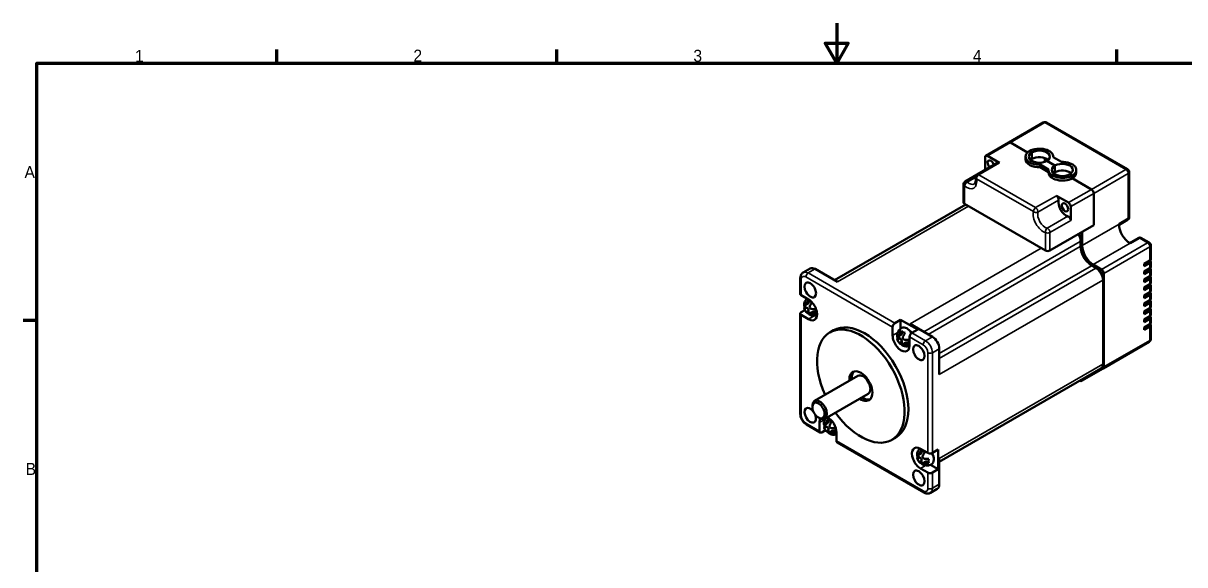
# Model space of a CAD drawing. Header units: millimetres. Extents: x -703 to 635, y -85 to 385.
# Drawn here: x -694.5 to -337.6, y 218.9 to 385.2 of the extents above; entities that cross this region are included whole.
import ezdxf

# ---------------------------------------------------------------- set-up
doc = ezdxf.new("R2010")
doc.units = ezdxf.units.MM
doc.header["$LTSCALE"] = 1.2
for name, color, linetype, lineweight in [('경계(ISO)', 7, 'Continuous', 70), ('외형선(ISO)', 7, 'Continuous', 50), ('좁은 외형선(ISO)', 7, 'Continuous', 35)]:
    doc.layers.add(name, color=color, linetype=linetype, lineweight=lineweight)
doc.styles.add('레이블 문자 (JIS)', font='')
doc.styles.get('레이블 문자 (JIS)').set_extended_font_data('Gulim')

# ---------------------------------------------------------------- blocks, each defined once
blk = doc.blocks.new('경계 Default Border')
at = {"layer": '경계(ISO)'}
for p, q in [((70, 287), (70, 290.4)), ((140, 287), (140, 290.4)), ((280, 287), (280, 290.4)), ((10, 222.75), (6.6, 222.75))]:
    blk.add_line(p, q, dxfattribs=at)
at = {"layer": '경계(ISO)', "flags": 128}
for points in [[(210, 297), (210, 287), (207.11, 292), (212.89, 292), (210, 287)], [(10, 10), (10, 287), (410, 287), (410, 10), (10, 10)]]:
    blk.add_lwpolyline(points, dxfattribs=at)
at = {"layer": '경계(ISO)', "char_height": 3, "attachment_point": 7, "style": '레이블 문자 (JIS)'}
for s, insert in [('2', (104.15, 287.4)), ('1', (34.54, 287.33)), ('3', (174.15, 287.33)), ('4', (244.04, 287.33)), ('A', (6.91, 258.29)), ('B', (7.21, 184.12))]:
    blk.add_mtext(s, dxfattribs=dict(at, insert=insert))

msp = doc.modelspace()

# ---------------------------------------------------------------- linework, layer by layer
at = {"layer": '외형선(ISO)', "color": 0}
for p, q in [((-381.058, 354.761), (-391.664, 348.637)), ((-355.167, 340.391), (-380.058, 354.761)), ((-391.664, 348.637), (-398.735, 344.555)), ((-391.164, 348.588), (-385.883, 345.538)), ((-391.164, 348.588), (-385.883, 345.538)), ((-398.942, 344.097), (-398.942, 340.162)), ((-394.535, 342.369), (-398.235, 344.505)), ((-386.505, 343.444), (-386.505, 344.26)), ((-384.553, 345.587), (-385.26, 345.995)), ((-385.26, 345.995), (-384.553, 345.587)), ((-384.553, 345.587), (-384.553, 343.546)), ((-384.553, 345.587), (-384.553, 343.546)), ((-380.558, 343.819), (-380.558, 342.66)), ((-379.957, 342.933), (-377.482, 341.505)), ((-379.957, 342.933), (-377.482, 341.505)), ((-378.014, 344.098), (-375.464, 342.626)), ((-378.005, 344.093), (-378.005, 344.26)), ((-395.035, 342.418), (-401.399, 338.744)), ((-381.974, 341.812), (-379.424, 340.34)), ((-381.974, 340.995), (-381.974, 341.812)), ((-379.434, 339.529), (-381.974, 340.995)), ((-379.434, 340.178), (-379.434, 339.361)), ((-377.482, 341.505), (-377.482, 339.463)), ((-377.482, 341.505), (-377.482, 339.463)), ((-370.934, 339.361), (-370.934, 340.178)), ((-354.667, 325.562), (-354.667, 339.525)), ((-405.599, 335.741), (-405.599, 330.216)), ((-405.099, 336.607), (-401.399, 338.744)), ((-372.885, 338.851), (-372.178, 338.443)), ((-372.885, 338.851), (-372.178, 338.443)), ((-372.178, 337.626), (-372.178, 338.443)), ((-372.178, 338.443), (-372.178, 337.626)), ((-372.178, 337.626), (-366.274, 334.217)), ((-372.178, 337.626), (-366.274, 334.217)), ((-373.345, 330.135), (-377.046, 332.271)), ((-365.567, 332.993), (-365.567, 323.195)), ((-365.567, 332.993), (-365.567, 323.195)), ((-404.891, 329.568), (-445.196, 306.298)), ((-380.416, 315.438), (-405.306, 329.808)), ((-372.638, 324.637), (-372.638, 328.91)), ((-357.786, 323.356), (-355.167, 324.868)), ((-354.96, 325.326), (-354.827, 325.249)), ((-365.567, 323.195), (-379.002, 315.438)), ((-369.102, 321.153), (-365.567, 323.195)), ((-357.789, 323.693), (-357.789, 323.521)), ((-369.396, 318.634), (-369.396, 317.059)), ((-369.102, 316.989), (-369.102, 321.153)), ((-351.917, 319.239), (-354.536, 317.727)), ((-351.417, 319.343), (-351.417, 319.189)), ((-351.417, 319.343), (-351.417, 319.343)), ((-348.521, 317.855), (-351.066, 319.325)), ((-354.395, 317.642), (-354.246, 317.557)), ((-348.021, 312.743), (-348.021, 316.989)), ((-365.795, 310.821), (-364.431, 310.033)), ((-363.163, 309.641), (-365.708, 311.11)), ((-350.081, 311.315), (-348.314, 312.335)), ((-348.314, 311.6), (-350.081, 310.58)), ((-350.081, 310.58), (-350.081, 311.315)), ((-348.021, 312.009), (-348.021, 310.376)), ((-452.698, 309.912), (-454.819, 308.687)), ((-444.317, 305.791), (-451.198, 309.763)), ((-362.456, 279.675), (-362.456, 308.416)), ((-348.314, 309.967), (-350.081, 308.947)), ((-348.314, 309.151), (-350.081, 308.13)), ((-350.081, 308.13), (-350.081, 308.947)), ((-348.314, 307.518), (-350.081, 306.497)), ((-348.021, 309.559), (-348.021, 307.926)), ((-348.021, 307.11), (-348.021, 305.477)), ((-455.733, 306.905), (-455.733, 302.088)), ((-362.516, 306.718), (-362.516, 280.965)), ((-348.314, 306.701), (-350.081, 305.681)), ((-350.081, 305.681), (-350.081, 306.497)), ((-348.314, 305.068), (-350.081, 304.048)), ((-348.314, 304.252), (-350.081, 303.231)), ((-350.081, 303.231), (-350.081, 304.048)), ((-348.021, 304.66), (-348.021, 303.027)), ((-453.177, 300.373), (-455.44, 301.68)), ((-453.177, 300.1), (-453.177, 299.435)), ((-348.314, 302.619), (-350.081, 301.598)), ((-348.314, 301.802), (-350.081, 300.782)), ((-350.081, 300.782), (-350.081, 301.598)), ((-348.314, 300.169), (-350.081, 299.149)), ((-348.021, 302.211), (-348.021, 300.578)), ((-455.44, 296.454), (-454.312, 297.106)), ((-454.453, 298.208), (-454.38, 298.251)), ((-454.38, 298.62), (-454.38, 298.251)), ((-454.38, 298.251), (-453.672, 297.842)), ((-454.205, 298.604), (-453.322, 299.114)), ((-453.177, 296.985), (-453.177, 296.169)), ((-452.784, 296.143), (-451.901, 296.652)), ((-451.551, 296.618), (-450.975, 296.285)), ((-348.314, 299.353), (-350.081, 298.332)), ((-350.081, 298.332), (-350.081, 299.149)), ((-348.314, 297.72), (-350.081, 296.699)), ((-348.314, 296.903), (-350.081, 295.883)), ((-350.081, 295.883), (-350.081, 296.699)), ((-348.021, 299.761), (-348.021, 298.128)), ((-348.021, 297.312), (-348.021, 295.679)), ((-455.733, 296.046), (-455.733, 265.264)), ((-455.44, 295.638), (-453.177, 294.331)), ((-453.25, 296.126), (-453.177, 296.169)), ((-453.177, 296.169), (-452.858, 295.984)), ((-426.661, 293.148), (-424.893, 294.168)), ((-424.893, 294.168), (-419.661, 291.147)), ((-424.893, 294.168), (-424.893, 291.403)), ((-415.135, 288.943), (-422.015, 292.915)), ((-348.314, 295.27), (-350.081, 294.25)), ((-348.314, 294.454), (-350.081, 293.433)), ((-350.081, 293.433), (-350.081, 294.25)), ((-348.314, 292.821), (-350.081, 291.8)), ((-348.021, 294.862), (-348.021, 293.229)), ((-445.52, 290.948), (-446.651, 290.294)), ((-427.368, 291.923), (-427.368, 289.31)), ((-425.777, 289.169), (-425.777, 288.8)), ((-424.72, 289.663), (-425.603, 289.153)), ((-424.575, 290.649), (-424.575, 289.984)), ((-419.661, 291.147), (-421.428, 290.126)), ((-348.314, 292.086), (-350.081, 291.065)), ((-350.081, 291.065), (-350.081, 291.8)), ((-348.021, 288.249), (-348.021, 292.494)), ((-425.85, 288.758), (-425.777, 288.8)), ((-425.777, 288.8), (-425.07, 288.391)), ((-424.648, 286.675), (-424.575, 286.718)), ((-424.575, 287.534), (-424.575, 286.718)), ((-424.575, 286.718), (-424.255, 286.533)), ((-424.182, 286.692), (-423.299, 287.201)), ((-422.949, 287.167), (-422.373, 286.834)), ((-422.135, 286.289), (-422.135, 288.902)), ((-348.521, 287.382), (-362.663, 279.218)), ((-413.014, 277.324), (-413.014, 285.268)), ((-413.014, 250.557), (-363.431, 279.184)), ((-362.663, 279.218), (-369.31, 275.38)), ((-363.24, 279.312), (-363.163, 279.267)), ((-438.007, 276.954), (-451.371, 269.239)), ((-369.871, 275.465), (-369.81, 275.43)), ((-369.102, 275.838), (-369.102, 275.909)), ((-434.832, 271.455), (-448.196, 263.739)), ((-452.028, 267.377), (-452.028, 267.785)), ((-450.501, 264.352), (-449.773, 263.931)), ((-453.819, 261.949), (-449.647, 259.54)), ((-449.854, 262.611), (-449.854, 259.998)), ((-448.336, 261.65), (-448.263, 261.692)), ((-448.263, 262.061), (-448.263, 261.692)), ((-448.263, 261.692), (-447.556, 261.284)), ((-448.089, 262.046), (-447.206, 262.555)), ((-447.061, 262.876), (-447.061, 263.541)), ((-448.019, 260.241), (-449.147, 259.589)), ((-447.134, 259.568), (-447.061, 259.61)), ((-447.061, 260.426), (-447.061, 259.61)), ((-447.061, 259.61), (-446.741, 259.425)), ((-445.785, 260.094), (-446.668, 259.584)), ((-445.435, 260.059), (-444.859, 259.726)), ((-444.621, 256.977), (-444.621, 259.589)), ((-426.47, 257.952), (-427.601, 257.299)), ((-444.414, 256.519), (-417.756, 241.128)), ((-416.549, 253.262), (-418.812, 254.568)), ((-418.459, 254.09), (-418.459, 253.425)), ((-415.135, 253.262), (-413.367, 254.282)), ((-413.367, 254.282), (-413.367, 248.24)), ((-419.734, 252.199), (-419.661, 252.241)), ((-419.661, 252.61), (-419.661, 252.241)), ((-418.953, 251.833), (-419.661, 252.241)), ((-419.486, 252.595), (-418.603, 253.105)), ((-418.532, 250.117), (-418.459, 250.159)), ((-418.459, 250.975), (-418.459, 250.159)), ((-418.459, 250.159), (-418.139, 249.974)), ((-418.065, 250.133), (-417.182, 250.643)), ((-416.832, 250.608), (-416.256, 250.276)), ((-413.014, 243.627), (-413.014, 251.571)), ((-418.812, 248.526), (-416.549, 247.22)), ((-413.367, 248.24), (-415.762, 249.623)), ((-413.367, 248.24), (-415.135, 247.22)), ((-413.635, 242.254), (-415.756, 241.029))]:
    msp.add_line(p, q, dxfattribs=at)
for centre, radius, start, end in [((-380.558, 353.895), 1, 60, 120), ((-355.667, 339.525), 1, 0, 60), ((-404.599, 335.741), 1, 120, 180), ((-400.899, 337.878), 1, 120, 190.36798), ((-349.021, 316.989), 1, 0, 60), ((-451.586, 298.475), 3.05, 133.84684, 161.26179), ((-451.586, 298.475), 3.05, 198.73821, 221.26179), ((-451.586, 298.475), 3.05, 258.73821, 289.4681), ((-422.984, 289.024), 3.05, 120, 161.26179), ((-422.984, 289.024), 3.05, 198.73821, 221.26179), ((-422.984, 289.024), 3.05, 258.73821, 286.04177), ((-349.021, 288.249), 1, 300, 0), ((-445.47, 261.917), 3.05, 135.33033, 161.26179), ((-445.47, 261.917), 3.05, 198.73821, 221.26179), ((-445.47, 261.917), 3.05, 258.73821, 286.15316), ((-416.868, 252.466), 3.05, 133.95823, 161.26179), ((-416.868, 252.466), 3.05, 198.73821, 221.26179), ((-416.868, 252.466), 3.05, 258.73821, 300)]:
    msp.add_arc(centre, radius, start, end, dxfattribs=at)
for centre, major_axis, ratio, start_param, end_param in [((-391.164, 347.771), (-0.5, 0.866), 0.5773503, 5.4977871, 6.2831853), ((-391.164, 347.771), (-0.5, 0.866), 0.5773503, 5.4977871, 6.2831853), ((-382.255, 344.26), (4.25, 0), 0.5773503, 6.217041, 8.6393798), ((-382.255, 344.26), (3.25, 0), 0.5773503, 5.4977871, 8.6393798), ((-398.235, 343.689), (-0.5, 0.866), 0.5773503, 5.4977871, 7.0685835), ((-397.175, 341.852), (-0.7, 1.212), 0.5773503, 4.2857638, 8.2806068), ((-382.255, 344.26), (-4.25, 0), 0.5773503, 5.4977871, 7.9201259), ((-382.255, 343.444), (-4.25, 0), 0.5773503, 0, 1.6369406), ((-382.255, 344.26), (-3.25, 0), 0.5773503, 5.4977871, 8.6393798), ((-382.255, 342.219), (-3.25, 0), 0.5773503, 5.4977871, 5.7080739), ((-382.255, 342.219), (-3.25, 0), 0.5773503, 3.7167041, 5.4977871), ((-375.184, 340.178), (4.25, 0), 0.5773503, 5.4977871, 7.9201259), ((-394.535, 341.552), (-0.5, 0.866), 0.5773503, 5.4977871, 6.2831853), ((-375.184, 340.178), (-4.25, 0), 0.5773503, 6.217041, 8.6393798), ((-375.184, 339.361), (-4.25, 0), 0.5773503, 0, 2.3561945), ((-375.184, 340.178), (-3.25, 0), 0.5773503, 5.4977871, 8.6393798), ((-375.184, 338.136), (-3.25, 0), 0.5773503, 5.4977871, 5.7080739), ((-375.184, 340.178), (3.25, 0), 0.5773503, 5.4977871, 8.6393798), ((-375.184, 338.136), (-3.25, 0), 0.5773503, 3.7167041, 5.4977871), ((-375.184, 339.361), (4.25, 0), 0.5773503, 5.4977871, 6.2831853), ((-377.046, 331.455), (0.5, -0.866), 0.5773503, 0.5534386, 2.3561945), ((-366.274, 333.401), (-0.5, 0.866), 0.5773503, 3.9269908, 5.4977871), ((-366.274, 333.401), (0.5, -0.866), 0.5773503, 0.7853982, 2.3561945), ((-404.599, 330.216), (-1, 0), 0.5773503, 0, 0.7853982), ((-374.052, 328.91), (-1.675, 2.901), 0.5773503, 0.5534386, 2.5881541), ((-373.345, 329.318), (0.5, -0.866), 0.5773503, 0.7853982, 2.3561945), ((-373.345, 325.045), (0.5, -0.866), 0.5773503, 0.7853982, 2.5881541), ((-355.667, 325.734), (1.207, 0.697), 0.7174389, 4.712389, 5.1089032), ((-354.395, 321.562), (2.4, -4.157), 0.5773503, 3.9269908, 5.4977871), ((-351.417, 318.373), (1.207, 0.697), 0.7174389, 1.1742822, 1.5707963), ((-379.709, 315.846), (-1, 0), 0.5773503, 0.7853982, 2.3561945), ((-365.708, 315.03), (2.4, -4.157), 0.5773503, 3.9269908, 5.4977871), ((-349.021, 312.743), (1, 0), 0.5773503, 5.4977871, 6.2831853), ((-349.021, 312.009), (1, 0), 0.5773503, 5.4977871, 6.9730024), ((-451.198, 307.314), (-1.5, 2.598), 0.5773503, 5.4977871, 6.2831853), ((-363.163, 308.824), (0.5, -0.866), 0.5773503, 0.7853982, 2.3561945), ((-349.021, 310.376), (1, 0), 0.5773503, 5.4977871, 6.2831853), ((-349.021, 309.559), (1, 0), 0.5773503, 5.4977871, 7.0685835), ((-349.021, 307.926), (1, 0), 0.5773503, 5.4977871, 6.2831853), ((-349.021, 307.11), (1, 0), 0.5773503, 5.4977871, 7.0685835), ((-349.021, 305.477), (1, 0), 0.5773503, 5.4977871, 6.2831853), ((-349.021, 304.66), (1, 0), 0.5773503, 5.4977871, 7.0685835), ((-454.733, 302.088), (-1, 0), 0.5773503, 0, 0.7853982), ((-452.152, 298.802), (1.472, 2.549), 0.5773503, 1.3413244, 1.8214198), ((-451.586, 300.516), (-1.747, 0), 0.5773503, 0.3097767, 1.2254622), ((-453.177, 297.352), (1.85, -3.204), 0.5773503, 5.4977871, 8.6393798), ((-349.021, 303.027), (1, 0), 0.5773503, 5.4977871, 6.2831853), ((-349.021, 302.211), (1, 0), 0.5773503, 5.4977871, 7.0685835), ((-349.021, 300.578), (1, 0), 0.5773503, 5.4977871, 6.2831853), ((-349.021, 299.761), (1, 0), 0.5773503, 5.4977871, 7.0685835), ((-454.733, 296.046), (-1, 0), 0.5773503, 5.4977871, 7.0685835), ((-453.354, 299.496), (-0.874, -1.513), 0.5773503, 5.1188275, 5.9734086), ((-451.586, 297.822), (-2.943, 0), 0.5773503, 6.0537134, 6.5338088), ((-451.586, 299.128), (-2.943, 0), 0.5773503, 6.0897819, 6.5338088), ((-452.152, 298.802), (-1.472, -2.549), 0.5773503, 6.0325618, 6.5126572), ((-453.672, 297.271), (0.35, -0.606), 0.5773503, 0.7853982, 2.3561945), ((-453.672, 299.72), (0.35, -0.606), 0.5773503, 0, 0.7853982), ((-451.021, 298.149), (-1.472, -2.549), 0.5773503, 4.4951652, 4.9630125), ((-451.586, 299.128), (-2.943, 0), 0.5773503, 1.3201728, 1.8002682), ((-451.551, 296.046), (-0.35, 0.606), 0.5773503, 5.4977871, 6.2831853), ((-449.819, 297.455), (-0.874, -1.513), 0.5773503, 5.0221657, 5.9734086), ((-349.021, 298.128), (1, 0), 0.5773503, 5.4977871, 6.2831853), ((-349.021, 297.312), (1, 0), 0.5773503, 5.4977871, 7.0685835), ((-451.586, 296.434), (-1.747, 0), 0.5773503, 0.3097767, 1.1643578), ((-451.021, 298.149), (-1.472, -2.549), 0.5773503, 6.0325618, 6.4765888), ((-451.586, 297.822), (-2.943, 0), 0.5773503, 1.3201728, 1.8002682), ((-437.126, 273.797), (-9.525, 16.498), 0.5773503, 1.7382444, 7.6865336), ((-435.995, 274.45), (-9.525, 16.498), 0.5773503, 3.1415927, 6.2831853), ((-426.661, 292.331), (0.5, 0.866), 0.5773503, 0.7853982, 2.3561945), ((-349.021, 295.679), (1, 0), 0.5773503, 5.4977871, 6.2831853), ((-349.021, 294.862), (1, 0), 0.5773503, 5.4977871, 7.0685835), ((-349.021, 293.229), (1, 0), 0.5773503, 5.4977871, 6.2831853), ((-349.021, 292.494), (1, 0), 0.5773503, 5.4977871, 6.9730024), ((-424.752, 287.799), (1.85, -3.204), 0.5773503, 3.9269908, 7.0685835), ((-424.752, 290.045), (-0.874, -1.513), 0.5773503, 5.1188275, 5.9734086), ((-422.984, 289.677), (-2.943, 0), 0.5773503, 6.0897819, 6.5338088), ((-423.55, 289.351), (1.472, 2.549), 0.5773503, 1.3413244, 1.8214198), ((-425.07, 290.269), (0.35, -0.606), 0.5773503, 0, 0.7853982), ((-422.984, 291.065), (-1.747, 0), 0.5773503, 0.3097767, 1.2610197), ((-422.984, 289.024), (-1.525, 2.641), 0.5773503, 4.7672087, 6.2831853), ((-422.418, 288.698), (-1.472, -2.549), 0.5773503, 4.4829171, 4.9630125), ((-421.428, 289.31), (-0.5, -0.866), 0.5773503, 3.9269908, 5.4977871), ((-422.984, 288.371), (-2.943, 0), 0.5773503, 6.0537134, 6.5338088), ((-423.55, 289.351), (-1.472, -2.549), 0.5773503, 6.0325618, 6.5126572), ((-425.07, 287.82), (0.35, -0.606), 0.5773503, 0.7853982, 2.3561945), ((-422.984, 286.983), (-1.747, 0), 0.5773503, 0.3097767, 1.1643578), ((-422.418, 288.698), (-1.472, -2.549), 0.5773503, 6.0325618, 6.4765888), ((-422.984, 289.677), (2.943, 0), 0.5773503, 4.4617655, 4.9418609), ((-422.984, 288.371), (-2.943, 0), 0.5773503, 1.3201728, 1.8002682), ((-422.949, 286.595), (-0.35, 0.606), 0.5773503, 5.4977871, 6.2831853), ((-421.216, 288.004), (-0.874, -1.513), 0.5773503, 5.0221657, 5.9734086), ((-415.135, 286.493), (-1.5, 2.598), 0.5773503, 3.9269908, 5.4977871), ((-437.126, 273.797), (-2.5, 4.33), 0.5773503, 2.2588048, 7.1659731), ((-363.163, 280.084), (0.5, -0.866), 0.5773503, 5.4977871, 7.0685835), ((-436.419, 274.205), (-2.5, 4.33), 0.5773503, 0.1418971, 0.8827878), ((-436.419, 274.205), (-1.587, 2.75), 0.5773503, 3.1415927, 6.2831853), ((-369.81, 276.246), (0.5, -0.866), 0.5773503, 5.4977871, 7.0685835), ((-450.137, 266.285), (-1.338, 2.317), 0.5773503, 2.5498442, 8.4457301), ((-449.783, 266.489), (-1.587, 2.75), 0.5773503, 2.9536465, 7.0685835), ((-436.419, 274.205), (2.5, -4.33), 0.5773503, 5.4003975, 6.1412883), ((-452.661, 264.827), (1.25, -2.165), 0.5773503, 1.7998874, 7.6248906), ((-447.238, 261.1), (1.85, -3.204), 0.5773503, 0.7853982, 2.4146585), ((-447.238, 261.1), (-1.85, 3.204), 0.5773503, 0.2970158, 0.7853982), ((-447.238, 262.937), (-0.874, -1.513), 0.5773503, 5.1188275, 5.9734086), ((-445.47, 261.263), (-2.943, 0), 0.5773503, 6.0537134, 6.5338088), ((-445.47, 262.57), (-2.943, 0), 0.5773503, 6.0897819, 6.5338088), ((-446.036, 262.243), (-1.472, -2.549), 0.5773503, 4.4829171, 4.9630125), ((-447.556, 260.712), (0.35, -0.606), 0.5773503, 0.7853982, 2.3561945), ((-447.556, 263.162), (0.35, -0.606), 0.5773503, 0, 0.7853982), ((-445.47, 263.958), (-1.747, 0), 0.5773503, 0.3097767, 1.2610197), ((-444.904, 261.59), (-1.472, -2.549), 0.5773503, 4.4829171, 4.9630125), ((-445.47, 262.57), (2.943, 0), 0.5773503, 4.4617655, 4.9296127), ((-443.702, 260.896), (-0.874, -1.513), 0.5773503, 5.0577232, 5.9734086), ((-449.147, 260.406), (-0.5, -0.866), 0.5773503, 5.4977871, 7.0685835), ((-446.036, 262.243), (-1.472, -2.549), 0.5773503, 6.0325618, 6.5126572), ((-445.47, 259.875), (-1.747, 0), 0.5773503, 0.3097767, 1.1643578), ((-444.904, 261.59), (-1.472, -2.549), 0.5773503, 6.0325618, 6.4765888), ((-445.47, 261.263), (-2.943, 0), 0.5773503, 1.3201728, 1.8002682), ((-445.435, 259.487), (-0.35, 0.606), 0.5773503, 5.4977871, 6.2831853), ((-443.914, 257.385), (-0.5, -0.866), 0.5773503, 5.4977871, 6.2831853), ((-418.812, 251.547), (-1.85, 3.204), 0.5773503, 5.4977871, 8.6393798), ((-416.868, 253.119), (-2.943, 0), 0.5773503, 6.0897819, 6.5338088), ((-417.433, 252.792), (1.472, 2.549), 0.5773503, 1.3413244, 1.8214198), ((-418.953, 253.711), (0.35, -0.606), 0.5773503, 0, 0.7853982), ((-416.868, 254.507), (-1.747, 0), 0.5773503, 0.3097767, 1.2610197), ((-416.302, 252.139), (-1.472, -2.549), 0.5773503, 4.4829171, 4.9630125), ((-418.635, 253.486), (-0.874, -1.513), 0.5773503, 5.1188275, 5.9734086), ((-416.868, 251.812), (-2.943, 0), 0.5773503, 6.0537134, 6.5338088), ((-417.433, 252.792), (-1.472, -2.549), 0.5773503, 6.0325618, 6.5126572), ((-418.953, 251.261), (-0.35, 0.606), 0.5773503, 3.9269908, 5.4977871), ((-416.868, 250.424), (-1.747, 0), 0.5773503, 0.3097767, 1.1643578), ((-416.302, 252.139), (-1.472, -2.549), 0.5773503, 6.0325618, 6.4765888), ((-416.868, 253.119), (2.943, 0), 0.5773503, 4.4617655, 4.9418609), ((-416.868, 251.812), (-2.943, 0), 0.5773503, 1.3201728, 1.8002682), ((-416.832, 250.036), (-0.35, 0.606), 0.5773503, 5.4977871, 6.2831853), ((-415.842, 253.67), (1, 0), 0.5773503, 3.9269908, 5.4977871), ((-415.1, 251.445), (-0.874, -1.513), 0.5773503, 5.0221657, 5.9734086), ((-416.868, 252.466), (1.525, -2.641), 0.5773503, 0, 1.5159766), ((-415.842, 247.628), (-1, 0), 0.5773503, 0.7853982, 2.3561945), ((-415.135, 244.852), (1.5, -2.598), 0.5773503, 0, 0.7853982)]:
    msp.add_ellipse(centre, major_axis=major_axis, ratio=ratio, start_param=start_param, end_param=end_param, dxfattribs=at)
for centre, major_axis in [((-374.406, 328.706), (-0.7, 1.212)), ((-452.661, 303.317), (1.25, -2.165)), ((-419.328, 284.072), (-1.25, 2.165)), ((-419.328, 245.582), (-1.25, 2.165))]:
    msp.add_ellipse(centre, major_axis=major_axis, ratio=0.5773503, dxfattribs=at)
for points, knots in [([(-401.882, 337.698), (-401.843, 337.483), (-401.822, 337.278), (-401.813, 336.904), (-401.825, 336.735), (-401.874, 336.442), (-401.911, 336.319), (-401.994, 336.125), (-402.04, 336.053), (-402.129, 335.949), (-402.171, 335.915), (-402.217, 335.888)], [6.0512257, 6.0512257, 6.0512257, 6.0512257, 6.2546973, 6.2546973, 6.4581688, 6.4581688, 6.6616404, 6.6616404, 6.8651119, 6.8651119, 7.0685835, 7.0685835, 7.0685835, 7.0685835]), ([(-354.74, 325.205), (-354.751, 325.21), (-354.763, 325.215), (-354.792, 325.23), (-354.809, 325.239), (-354.827, 325.249)], [-0.024444425, -0.024444425, -0.024444425, -0.024444425, -0.013950805, -0.013950805, -0.000000863, -0.000000863, -0.000000863, -0.000000863]), ([(-354.667, 325.502), (-354.667, 325.477), (-354.668, 325.453), (-354.678, 325.349), (-354.701, 325.273), (-354.74, 325.205)], [-0.081124898, -0.081124898, -0.081124898, -0.081124898, -0.071810213, -0.071810213, -0.040242214, -0.040242214, -0.040242214, -0.040242214]), ([(-354.667, 325.502), (-354.667, 325.506), (-354.667, 325.51), (-354.667, 325.518), (-354.667, 325.522), (-354.667, 325.53), (-354.667, 325.534), (-354.667, 325.542), (-354.667, 325.546), (-354.667, 325.554), (-354.667, 325.558), (-354.667, 325.562)], [1.555181969, 1.555181969, 1.555181969, 1.555181969, 1.558304841, 1.558304841, 1.561427712, 1.561427712, 1.564550584, 1.564550584, 1.567673455, 1.567673455, 1.570796327, 1.570796327, 1.570796327, 1.570796327]), ([(-370.006, 320.632), (-369.915, 320.482), (-369.832, 320.328), (-369.646, 319.925), (-369.556, 319.671), (-369.431, 319.157), (-369.396, 318.896), (-369.396, 318.634)], [2.30954494, 2.30954494, 2.30954494, 2.30954494, 2.51327412, 2.51327412, 2.82743339, 2.82743339, 3.14159265, 3.14159265, 3.14159265, 3.14159265]), ([(-351.417, 319.343), (-351.417, 319.366), (-351.416, 319.387), (-351.414, 319.419), (-351.413, 319.43), (-351.412, 319.441)], [-0.030439735, -0.030439735, -0.030439735, -0.030439735, -0.014713594, -0.014713594, -0.005293699, -0.005293699, -0.005293699, -0.005293699]), ([(-351.412, 319.441), (-351.351, 319.44), (-351.29, 319.43), (-351.193, 319.395), (-351.155, 319.377), (-351.119, 319.356)], [-0.066857709, -0.066857709, -0.066857709, -0.066857709, -0.042224925, -0.042224925, -0.025892802, -0.025892802, -0.025892802, -0.025892802]), ([(-351.066, 319.325), (-351.07, 319.327), (-351.073, 319.329), (-351.08, 319.333), (-351.084, 319.335), (-351.091, 319.339), (-351.094, 319.341), (-351.101, 319.345), (-351.105, 319.347), (-351.112, 319.352), (-351.115, 319.354), (-351.119, 319.356)], [0, 0, 0, 0, 0.003122872, 0.003122872, 0.006245743, 0.006245743, 0.009368615, 0.009368615, 0.012491486, 0.012491486, 0.015614358, 0.015614358, 0.015614358, 0.015614358]), ([(-369.396, 317.059), (-369.396, 316.69), (-369.35, 316.277), (-369.156, 315.402), (-369.006, 314.939), (-368.612, 314.014), (-368.367, 313.553), (-367.806, 312.688), (-367.491, 312.284), (-366.832, 311.583), (-366.488, 311.284), (-366.032, 310.965), (-365.912, 310.889), (-365.795, 310.821)], [6.2831853, 6.2831853, 6.2831853, 6.2831853, 6.5689535, 6.5689535, 6.8608463, 6.8608463, 7.1574999, 7.1574999, 7.4549956, 7.4549956, 7.7491497, 7.7491497, 7.8539816, 7.8539816, 7.8539816, 7.8539816]), ([(-454.819, 308.687), (-454.95, 308.611), (-455.07, 308.518), (-455.279, 308.307), (-455.367, 308.19), (-455.512, 307.945), (-455.568, 307.818), (-455.655, 307.56), (-455.685, 307.429), (-455.724, 307.167), (-455.733, 307.036), (-455.733, 306.905)], [5.49778714, 5.49778714, 5.49778714, 5.49778714, 5.65486678, 5.65486678, 5.81194641, 5.81194641, 5.96902604, 5.96902604, 6.12610567, 6.12610567, 6.28318531, 6.28318531, 6.28318531, 6.28318531]), ([(-364.431, 310.033), (-364.204, 309.902), (-363.995, 309.742), (-363.612, 309.377), (-363.438, 309.172), (-363.127, 308.732), (-362.991, 308.497), (-362.766, 308.008), (-362.676, 307.755), (-362.551, 307.24), (-362.516, 306.979), (-362.516, 306.718)], [1.5707963, 1.5707963, 1.5707963, 1.5707963, 1.8849556, 1.8849556, 2.1991149, 2.1991149, 2.5132741, 2.5132741, 2.8274334, 2.8274334, 3.1415927, 3.1415927, 3.1415927, 3.1415927]), ([(-454.438, 298.707), (-454.414, 298.654), (-454.381, 298.612), (-454.3, 298.573), (-454.252, 298.577), (-454.158, 298.631), (-454.109, 298.683), (-454.018, 298.821), (-453.977, 298.907), (-453.943, 298.993)], [0, 0, 0, 0, 0.02813117, 0.02813117, 0.05626233, 0.05626233, 0.0843935, 0.0843935, 0.11252467, 0.11252467, 0.11252467, 0.11252467]), ([(-453.943, 296.543), (-453.977, 296.59), (-454.018, 296.652), (-454.109, 296.798), (-454.158, 296.882), (-454.252, 297.044), (-454.3, 297.129), (-454.381, 297.281), (-454.414, 297.348), (-454.438, 297.401)], [0.2691638, 0.2691638, 0.2691638, 0.2691638, 0.29729496, 0.29729496, 0.32542613, 0.32542613, 0.3535573, 0.3535573, 0.38168846, 0.38168846, 0.38168846, 0.38168846]), ([(-452.316, 297.482), (-452.407, 297.496), (-452.503, 297.527), (-452.667, 297.631), (-452.737, 297.703), (-452.831, 297.865), (-452.858, 297.961), (-452.865, 298.156), (-452.845, 298.254), (-452.811, 298.339)], [-0.5263783, -0.5263783, -0.5263783, -0.5263783, -0.49824713, -0.49824713, -0.47011596, -0.47011596, -0.4419848, -0.4419848, -0.41385363, -0.41385363, -0.41385363, -0.41385363]), ([(-452.316, 296.176), (-452.407, 296.189), (-452.503, 296.196), (-452.667, 296.187), (-452.737, 296.17), (-452.831, 296.115), (-452.858, 296.076), (-452.865, 295.987), (-452.845, 295.936), (-452.811, 295.89)], [0.14471021, 0.14471021, 0.14471021, 0.14471021, 0.17284138, 0.17284138, 0.20097255, 0.20097255, 0.22910371, 0.22910371, 0.25723488, 0.25723488, 0.25723488, 0.25723488]), ([(-425.835, 289.256), (-425.812, 289.204), (-425.778, 289.161), (-425.697, 289.122), (-425.65, 289.126), (-425.556, 289.18), (-425.506, 289.232), (-425.416, 289.37), (-425.374, 289.456), (-425.34, 289.542)], [0.14468984, 0.14468984, 0.14468984, 0.14468984, 0.172821, 0.172821, 0.20095217, 0.20095217, 0.22908334, 0.22908334, 0.2572145, 0.2572145, 0.2572145, 0.2572145]), ([(-425.34, 287.092), (-425.374, 287.139), (-425.416, 287.201), (-425.506, 287.348), (-425.556, 287.431), (-425.65, 287.593), (-425.697, 287.678), (-425.778, 287.83), (-425.812, 287.897), (-425.835, 287.95)], [0, 0, 0, 0, 0.02813117, 0.02813117, 0.05626233, 0.05626233, 0.0843935, 0.0843935, 0.11252467, 0.11252467, 0.11252467, 0.11252467]), ([(-424.209, 288.889), (-424.243, 288.803), (-424.263, 288.705), (-424.256, 288.51), (-424.228, 288.414), (-424.135, 288.252), (-424.065, 288.18), (-423.9, 288.076), (-423.805, 288.045), (-423.714, 288.031)], [0.2691638, 0.2691638, 0.2691638, 0.2691638, 0.29729496, 0.29729496, 0.32542613, 0.32542613, 0.3535573, 0.3535573, 0.38168846, 0.38168846, 0.38168846, 0.38168846]), ([(-424.209, 286.439), (-424.243, 286.485), (-424.263, 286.536), (-424.256, 286.626), (-424.228, 286.665), (-424.135, 286.719), (-424.065, 286.736), (-423.9, 286.745), (-423.805, 286.738), (-423.714, 286.725)], [-0.25723488, -0.25723488, -0.25723488, -0.25723488, -0.22910371, -0.22910371, -0.20097255, -0.20097255, -0.17284138, -0.17284138, -0.14471021, -0.14471021, -0.14471021, -0.14471021]), ([(-362.516, 280.965), (-362.516, 280.835), (-362.525, 280.703), (-362.564, 280.442), (-362.594, 280.311), (-362.681, 280.053), (-362.738, 279.926), (-362.882, 279.681), (-362.971, 279.564), (-363.179, 279.353), (-363.3, 279.259), (-363.431, 279.184)], [3.14159265, 3.14159265, 3.14159265, 3.14159265, 3.29867229, 3.29867229, 3.45575192, 3.45575192, 3.61283155, 3.61283155, 3.76991118, 3.76991118, 3.92699082, 3.92699082, 3.92699082, 3.92699082]), ([(-455.733, 265.264), (-455.733, 265.002), (-455.698, 264.741), (-455.574, 264.227), (-455.484, 263.974), (-455.258, 263.485), (-455.122, 263.25), (-454.812, 262.81), (-454.637, 262.605), (-454.254, 262.24), (-454.046, 262.079), (-453.819, 261.949)], [6.2831853, 6.2831853, 6.2831853, 6.2831853, 6.5973446, 6.5973446, 6.9115038, 6.9115038, 7.2256631, 7.2256631, 7.5398224, 7.5398224, 7.8539816, 7.8539816, 7.8539816, 7.8539816]), ([(-447.826, 262.434), (-447.86, 262.349), (-447.902, 262.263), (-447.992, 262.125), (-448.042, 262.073), (-448.136, 262.019), (-448.183, 262.014), (-448.264, 262.053), (-448.298, 262.096), (-448.321, 262.148)], [-0.5263783, -0.5263783, -0.5263783, -0.5263783, -0.49824713, -0.49824713, -0.47011596, -0.47011596, -0.4419848, -0.4419848, -0.41385363, -0.41385363, -0.41385363, -0.41385363]), ([(-447.826, 259.985), (-447.86, 260.031), (-447.902, 260.094), (-447.992, 260.24), (-448.042, 260.323), (-448.136, 260.486), (-448.183, 260.57), (-448.264, 260.722), (-448.298, 260.789), (-448.321, 260.842)], [0, 0, 0, 0, 0.02813117, 0.02813117, 0.05626233, 0.05626233, 0.0843935, 0.0843935, 0.11252467, 0.11252467, 0.11252467, 0.11252467]), ([(-446.695, 261.781), (-446.729, 261.695), (-446.749, 261.597), (-446.742, 261.403), (-446.714, 261.306), (-446.621, 261.144), (-446.551, 261.072), (-446.386, 260.969), (-446.291, 260.937), (-446.2, 260.924)], [0.41385363, 0.41385363, 0.41385363, 0.41385363, 0.4419848, 0.4419848, 0.47011596, 0.47011596, 0.49824713, 0.49824713, 0.5263783, 0.5263783, 0.5263783, 0.5263783]), ([(-446.2, 259.617), (-446.291, 259.631), (-446.386, 259.638), (-446.551, 259.628), (-446.621, 259.611), (-446.714, 259.557), (-446.742, 259.518), (-446.749, 259.428), (-446.729, 259.378), (-446.695, 259.331)], [0, 0, 0, 0, 0.02813117, 0.02813117, 0.05626233, 0.05626233, 0.0843935, 0.0843935, 0.11252467, 0.11252467, 0.11252467, 0.11252467]), ([(-419.719, 252.697), (-419.696, 252.645), (-419.662, 252.602), (-419.581, 252.563), (-419.533, 252.568), (-419.439, 252.622), (-419.39, 252.674), (-419.299, 252.812), (-419.258, 252.898), (-419.224, 252.983)], [0.41385363, 0.41385363, 0.41385363, 0.41385363, 0.4419848, 0.4419848, 0.47011596, 0.47011596, 0.49824713, 0.49824713, 0.5263783, 0.5263783, 0.5263783, 0.5263783]), ([(-419.719, 251.391), (-419.696, 251.338), (-419.662, 251.271), (-419.581, 251.119), (-419.533, 251.035), (-419.439, 250.872), (-419.39, 250.789), (-419.299, 250.643), (-419.258, 250.58), (-419.224, 250.534)], [-0.11252467, -0.11252467, -0.11252467, -0.11252467, -0.0843935, -0.0843935, -0.05626233, -0.05626233, -0.02813117, -0.02813117, 0, 0, 0, 0]), ([(-418.092, 252.33), (-418.126, 252.245), (-418.146, 252.146), (-418.139, 251.952), (-418.112, 251.855), (-418.018, 251.693), (-417.949, 251.621), (-417.784, 251.518), (-417.688, 251.486), (-417.597, 251.473)], [0.14468984, 0.14468984, 0.14468984, 0.14468984, 0.172821, 0.172821, 0.20095217, 0.20095217, 0.22908334, 0.22908334, 0.2572145, 0.2572145, 0.2572145, 0.2572145]), ([(-417.597, 250.166), (-417.688, 250.18), (-417.784, 250.187), (-417.949, 250.177), (-418.018, 250.16), (-418.112, 250.106), (-418.139, 250.067), (-418.146, 249.977), (-418.126, 249.927), (-418.092, 249.88)], [0.2691638, 0.2691638, 0.2691638, 0.2691638, 0.29729496, 0.29729496, 0.32542613, 0.32542613, 0.3535573, 0.3535573, 0.38168846, 0.38168846, 0.38168846, 0.38168846]), ([(-417.756, 241.128), (-417.643, 241.063), (-417.525, 241.005), (-417.279, 240.908), (-417.151, 240.868), (-416.884, 240.814), (-416.746, 240.8), (-416.461, 240.803), (-416.316, 240.821), (-416.029, 240.896), (-415.887, 240.953), (-415.756, 241.029)], [1.57079633, 1.57079633, 1.57079633, 1.57079633, 1.72787596, 1.72787596, 1.88495559, 1.88495559, 2.04203522, 2.04203522, 2.19911486, 2.19911486, 2.35619449, 2.35619449, 2.35619449, 2.35619449])]:
    msp.add_open_spline(points, degree=3, knots=knots, dxfattribs=at)
for points in [[(-357.717, 323.396), (-357.74, 323.383), (-357.763, 323.367), (-357.785, 323.347)], [(-354.544, 317.732), (-354.515, 317.742), (-354.49, 317.754), (-354.467, 317.767)]]:
    msp.add_open_spline(points, degree=3, dxfattribs=at)
msp.add_rational_spline([(-449.773, 263.931), (-449.283, 263.74), (-448.52, 263.616)], [49.679245283, 48.6523301421, 45.3965517494], degree=2, dxfattribs=at)
at = {"layer": '좁은 외형선(ISO)', "color": 0}
for p, q in [((-391.164, 348.588), (-380.558, 354.711)), ((-380.558, 354.711), (-355.667, 340.341)), ((-398.235, 344.505), (-391.164, 348.588)), ((-400.899, 338.694), (-394.535, 342.369)), ((-355.667, 340.341), (-366.274, 334.217)), ((-365.567, 332.993), (-354.96, 339.116)), ((-354.96, 339.116), (-354.96, 325.326)), ((-404.437, 336.442), (-401.898, 337.908)), ((-401.606, 337.47), (-384.117, 327.372)), ((-383.41, 328.597), (-400.899, 338.694)), ((-405.306, 335.333), (-405.306, 329.808)), ((-377.046, 332.271), (-383.41, 328.597)), ((-366.274, 334.217), (-373.345, 330.135)), ((-372.638, 328.91), (-365.567, 332.993)), ((-404.012, 329.061), (-444.317, 305.791)), ((-382.722, 327.196), (-376.358, 330.87)), ((-373.508, 325.934), (-379.872, 322.259)), ((-354.96, 325.326), (-357.789, 323.693)), ((-379.002, 320.963), (-372.638, 324.637)), ((-357.789, 323.521), (-369.102, 316.989)), ((-369.689, 318.226), (-417.773, 290.465)), ((-380.416, 320.963), (-380.416, 315.438)), ((-379.002, 320.963), (-379.002, 315.438)), ((-369.689, 318.226), (-369.689, 316.65)), ((-349.021, 317.806), (-363.163, 309.641)), ((-354.246, 317.557), (-351.417, 319.189)), ((-351.417, 319.189), (-349.021, 317.806)), ((-381.71, 316.185), (-422.015, 292.915)), ((-369.689, 316.65), (-416.408, 289.677)), ((-365.708, 311.11), (-354.395, 317.642)), ((-362.456, 308.416), (-348.314, 316.581)), ((-348.314, 316.581), (-348.314, 312.335)), ((-366.295, 310.772), (-413.014, 283.799)), ((-366.295, 310.772), (-364.931, 309.984)), ((-348.314, 311.6), (-348.314, 309.967)), ((-454.026, 307.314), (-427.368, 291.923)), ((-451.198, 309.763), (-453.319, 308.538)), ((-426.661, 293.148), (-453.319, 308.538)), ((-364.931, 309.984), (-413.014, 282.223)), ((-348.314, 309.151), (-348.314, 307.518)), ((-455.44, 301.68), (-455.44, 306.497)), ((-362.809, 306.309), (-413.014, 277.324)), ((-362.809, 306.309), (-362.809, 280.557)), ((-348.314, 306.701), (-348.314, 305.068)), ((-348.314, 304.252), (-348.314, 302.619)), ((-348.314, 301.802), (-348.314, 300.169)), ((-454.438, 297.401), (-453.672, 297.842)), ((-453.943, 298.993), (-453.177, 299.435)), ((-453.943, 296.543), (-453.177, 296.985)), ((-452.316, 296.176), (-451.551, 296.618)), ((-348.314, 299.353), (-348.314, 297.72)), ((-348.314, 296.903), (-348.314, 295.27)), ((-455.44, 264.856), (-455.44, 295.638)), ((-453.177, 294.331), (-451.251, 295.444)), ((-348.314, 294.454), (-348.314, 292.821)), ((-427.368, 289.31), (-425.789, 290.222)), ((-425.34, 289.542), (-424.575, 289.984)), ((-417.256, 287.718), (-421.428, 290.126)), ((-348.314, 292.086), (-348.314, 287.84)), ((-425.835, 287.95), (-425.07, 288.391)), ((-425.34, 287.092), (-424.575, 287.534)), ((-423.714, 286.725), (-422.949, 287.167)), ((-422.135, 288.902), (-417.964, 286.493)), ((-417.256, 287.718), (-415.135, 288.943)), ((-348.314, 287.84), (-362.456, 279.675)), ((-416.549, 284.044), (-416.549, 253.262)), ((-413.014, 285.268), (-415.135, 284.044)), ((-415.135, 253.262), (-415.135, 284.044)), ((-362.809, 280.557), (-413.014, 251.571)), ((-363.163, 279.267), (-369.102, 275.838)), ((-449.854, 259.998), (-454.026, 262.406)), ((-447.928, 263.723), (-449.854, 262.611)), ((-448.321, 260.842), (-447.556, 261.284)), ((-447.826, 262.434), (-447.061, 262.876)), ((-447.826, 259.985), (-447.061, 260.426)), ((-446.2, 259.617), (-445.435, 260.059)), ((-417.964, 241.586), (-444.621, 256.977)), ((-419.224, 252.983), (-418.459, 253.425)), ((-419.719, 251.391), (-418.953, 251.833)), ((-419.224, 250.534), (-418.459, 250.975)), ((-417.597, 250.166), (-416.832, 250.608)), ((-417.233, 249.438), (-418.812, 248.526)), ((-416.549, 247.22), (-416.549, 242.402)), ((-415.135, 242.402), (-415.135, 247.22)), ((-415.135, 242.402), (-413.014, 243.627))]:
    msp.add_line(p, q, dxfattribs=at)
for centre, major_axis, ratio, start_param, end_param in [((-380.558, 353.895), (-0.5, 0.866), 0.5773503, 5.4977871, 6.2831853), ((-380.558, 353.895), (0.5, 0.866), 0.5773503, 0, 0.7853982), ((-355.667, 339.525), (0.5, 0.866), 0.5773503, 0, 0.7853982), ((-355.667, 339.525), (-0.5, 0.866), 0.5773503, 3.9269908, 5.4977871), ((-355.667, 339.525), (1, 0), 0.5773503, 5.4977871, 6.2831853), ((-404.599, 335.741), (-1, 0), 0.5773503, 0, 0.7853982), ((-404.599, 338.381), (2.175, -3.767), 0.5773503, 5.2658276, 7.300543), ((-404.599, 335.741), (0.648, 0.762), 0.4291634, 0.8773278, 2.4481241), ((-404.599, 335.741), (-0.5, 0.866), 0.5773503, 5.2658276, 6.2831853), ((-403.892, 338.79), (1.675, -2.901), 0.5773503, 5.2658276, 6.2831853), ((-400.899, 337.878), (-0.984, -0.18), 0.4291634, 0, 0.6934686), ((-400.899, 337.878), (0.5, 0.866), 0.5773503, 0.7853982, 2.3561945), ((-400.899, 337.878), (-0.5, 0.866), 0.5773503, 5.4977871, 6.2831853), ((-383.41, 327.781), (-0.5, -0.866), 0.5773503, 3.9269908, 5.4977871), ((-383.41, 327.781), (-0.5, 0.866), 0.5773503, 3.6950312, 5.4977871), ((-381.123, 324.828), (2.175, -3.767), 0.5773503, 3.6950312, 5.7297467), ((-383.41, 327.781), (0.974, -0.226), 0.6946118, 4.0731686, 5.6439649), ((-380.416, 325.236), (-1.675, 2.901), 0.5773503, 0.5534386, 2.5881541), ((-355.667, 325.562), (1, 0), 0.5773503, 5.7097791, 6.2831853), ((-379.709, 321.371), (-0.291, -0.957), 0.6946118, 3.780813, 5.3516094), ((-379.709, 321.371), (-0.5, 0.866), 0.5773503, 3.9269908, 5.7297467), ((-356.092, 320.582), (-1.625, 2.815), 0.5773503, 0, 0.0434146), ((-379.709, 321.371), (1, 0), 0.5773503, 3.9269908, 5.4977871), ((-371.811, 319.451), (1.5, -2.598), 0.5773503, 0.7853982, 1.6108764), ((-370.396, 318.634), (1, 0), 0.5773503, 5.4977871, 6.2831853), ((-356.092, 320.582), (1.625, -2.815), 0.5773503, 6.2397707, 6.2831853), ((-351.566, 318.459), (0.5, 0.866), 0.5773503, 0, 0.5734139), ((-349.021, 316.989), (0.5, 0.866), 0.5773503, 0, 0.7853982), ((-349.021, 316.989), (-0.5, 0.866), 0.5773503, 3.9269908, 5.4977871), ((-370.396, 317.059), (1, 0), 0.5773503, 5.4977871, 6.2831853), ((-366.295, 314.691), (2.4, -4.157), 0.5773503, 3.9269908, 5.4977871), ((-349.021, 316.989), (1, 0), 0.5773503, 5.4977871, 6.2831853), ((-366.295, 309.955), (0.5, 0.866), 0.5773503, 0, 0.7853982), ((-454.026, 305.681), (-1, 1.732), 0.5773503, 5.4977871, 7.0685835), ((-453.319, 306.089), (-1.5, 2.598), 0.5773503, 5.4977871, 6.2831853), ((-453.319, 307.722), (-0.5, -0.866), 0.5773503, 3.9269908, 5.4977871), ((-364.931, 309.167), (0.5, 0.866), 0.5773503, 0, 0.7853982), ((-364.931, 307.534), (1.5, -2.598), 0.5773503, 0.7853982, 2.3561945), ((-454.733, 306.905), (-1, 0), 0.5773503, 0, 0.7853982), ((-363.516, 306.718), (1, 0), 0.5773503, 5.4977871, 6.2831853), ((-417.256, 286.901), (0.5, 0.866), 0.5773503, 0.7853982, 2.3561945), ((-417.964, 284.86), (1, -1.732), 0.5773503, 0.7853982, 2.3561945), ((-417.256, 285.268), (-1.5, 2.598), 0.5773503, 3.9269908, 5.4977871), ((-349.021, 288.249), (0.5, -0.866), 0.5773503, 0, 0.7853982), ((-349.021, 288.249), (1, 0), 0.5773503, 5.4977871, 6.2831853), ((-415.842, 284.452), (1, 0), 0.5773503, 3.9269908, 5.4977871), ((-364.931, 281.782), (1.5, -2.598), 0.5773503, 0, 0.7853982), ((-363.516, 280.965), (1, 0), 0.5773503, 5.4977871, 6.2831853), ((-454.733, 265.264), (-1, 0), 0.5773503, 0, 0.7853982), ((-454.026, 264.039), (-1, 1.732), 0.5773503, 0.7853982, 2.3561945), ((-453.319, 262.815), (-0.5, -0.866), 0.5773503, 5.4977871, 6.2831853), ((-417.964, 243.219), (1, -1.732), 0.5773503, 5.4977871, 7.0685835), ((-417.256, 241.994), (-0.5, -0.866), 0.5773503, 5.4977871, 6.2831853), ((-415.842, 242.81), (1, 0), 0.5773503, 3.9269908, 5.4977871), ((-417.256, 243.627), (1.5, -2.598), 0.5773503, 0, 0.7853982)]:
    msp.add_ellipse(centre, major_axis=major_axis, ratio=ratio, start_param=start_param, end_param=end_param, dxfattribs=at)

# ---------------------------------------------------------------- block references
at = {"color": 0, "xscale": 1.2289725, "yscale": 1.2289725, "zscale": 1.2289725}
msp.add_blockref('경계 Default Border', (-702.623, 20.232), dxfattribs=at)

doc.saveas('drawing.dxf')
